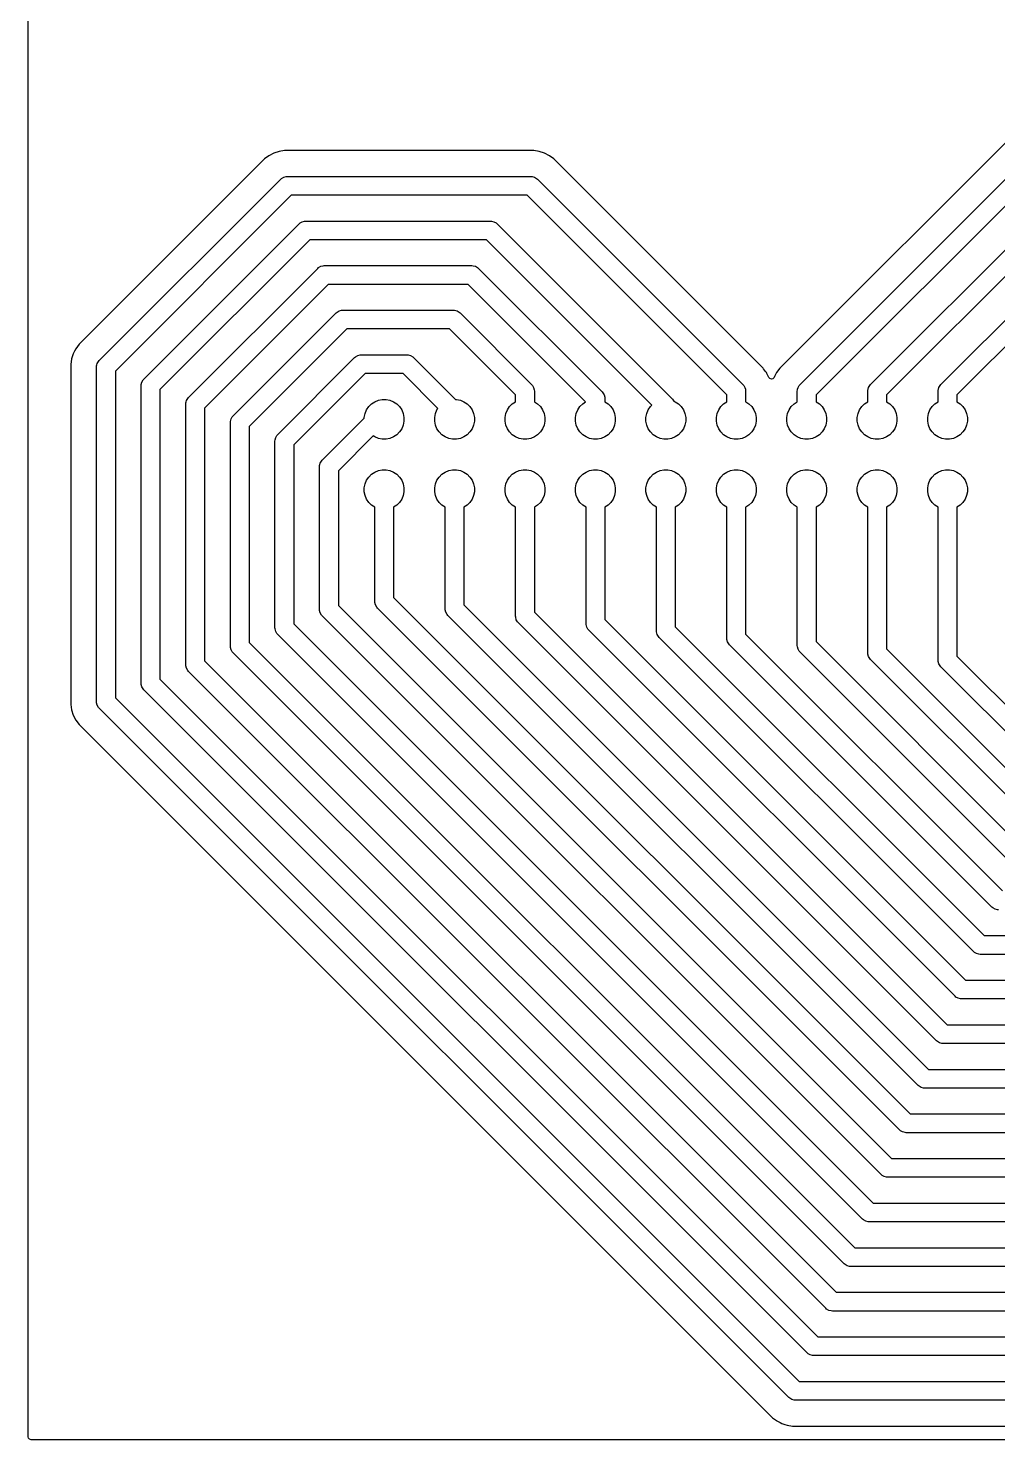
# Model space of a CAD drawing. Header units: millimetres. Extents: x 1 to 179, y 1 to 120.
# Drawn here: x 0.5 to 41.8, y 0.5 to 60.7 of the extents above; entities that cross this region are included whole.
import ezdxf

# ---------------------------------------------------------------- set-up
doc = ezdxf.new("R2010")
doc.units = ezdxf.units.MM
doc.layers.add('F.Cu', color=13, linetype='CONTINUOUS', true_color=0xc83434)

msp = doc.modelspace()

# ---------------------------------------------------------------- linework, layer by layer
at = {"layer": 'F.Cu', "linetype": 'CONTINUOUS'}
for p, q in [((0.5005, 0.6245), (0.5005, 71.21786)), ((47.43106, 61.080019), (32.516137, 46.165096)), ((33.37781, 45.470427), (48.125729, 60.218346)), ((48.53234, 59.493586), (34.060653, 45.021898)), ((36.37781, 45.470427), (49.141729, 58.234345)), ((49.590257, 57.551503), (37.060653, 45.021899)), ((39.37781, 45.470427), (50.24173, 56.334346)), ((11.187861, 55.399057), (10.963232, 55.32607)), ((11.42113, 55.436003), (11.187861, 55.399057)), ((11.421135, 55.436003), (11.42113, 55.436003)), ((11.657319, 55.436003), (11.421135, 55.436003)), ((22.030826, 55.436003), (11.657319, 55.436003)), ((22.030831, 55.436003), (22.030826, 55.436003)), ((22.264102, 55.399057), (22.030831, 55.436003)), ((22.48873, 55.32607), (22.264102, 55.399057)), ((50.690257, 55.651503), (40.060653, 45.021899)), ((10.561715, 55.080019), (2.666137, 47.184441)), ((10.752792, 55.218846), (10.561715, 55.080019)), ((10.963232, 55.32607), (10.752792, 55.218846)), ((22.699168, 55.218846), (22.48873, 55.32607)), ((22.890245, 55.080019), (22.699168, 55.218846)), ((22.890246, 55.080018), (22.890245, 55.080019)), ((31.805172, 46.165093), (22.890246, 55.080018)), ((3.52781, 46.489772), (11.256384, 54.218346)), ((11.256384, 54.218346), (11.295722, 54.252844)), ((11.295722, 54.252844), (11.386153, 54.305055)), ((11.386153, 54.305055), (11.487017, 54.332081)), ((11.487017, 54.332081), (11.539227, 54.335503)), ((11.539227, 54.335503), (21.912734, 54.335503)), ((21.912734, 54.335503), (21.964944, 54.332081)), ((21.964944, 54.332081), (22.065808, 54.305055)), ((22.065808, 54.305055), (22.156239, 54.252844)), ((22.156239, 54.252844), (22.195577, 54.218346)), ((22.195577, 54.218346), (30.943496, 45.470426)), ((11.704913, 53.535503), (4.210653, 46.041243)), ((21.747048, 53.535503), (11.704913, 53.535503)), ((30.260653, 45.021899), (21.747048, 53.535503)), ((12.04339, 52.318346), (12.082728, 52.352844)), ((12.082728, 52.352844), (12.173159, 52.405055)), ((12.173159, 52.405055), (12.274023, 52.432081)), ((12.274023, 52.432081), (12.326233, 52.435503)), ((12.326233, 52.435503), (20.186746, 52.435503)), ((20.186746, 52.435503), (20.238956, 52.432081)), ((20.238956, 52.432081), (20.33982, 52.405055)), ((20.33982, 52.405055), (20.430251, 52.352844)), ((20.430251, 52.352844), (20.469589, 52.318346)), ((5.42781, 45.702766), (12.04339, 52.318346)), ((20.469589, 52.318346), (27.943496, 44.844438)), ((12.491919, 51.635503), (6.110653, 45.254237)), ((20.02106, 51.635503), (12.491919, 51.635503)), ((27.06771, 44.588854), (20.02106, 51.635503)), ((12.960165, 50.505055), (13.061029, 50.532081)), ((13.061029, 50.532081), (13.113239, 50.535503)), ((13.113239, 50.535503), (19.39974, 50.535503)), ((19.39974, 50.535503), (19.45195, 50.532081)), ((19.45195, 50.532081), (19.552814, 50.505055)), ((7.32781, 44.91576), (12.830396, 50.418346)), ((12.830396, 50.418346), (12.869734, 50.452844)), ((12.869734, 50.452844), (12.960165, 50.505055)), ((19.552814, 50.505055), (19.643245, 50.452844)), ((19.643245, 50.452844), (19.682583, 50.418346)), ((19.682583, 50.418346), (24.943496, 45.157432)), ((13.278925, 49.735503), (8.010653, 44.467231)), ((19.234054, 49.735503), (13.278925, 49.735503)), ((24.244653, 44.724905), (19.234054, 49.735503)), ((9.22781, 44.128754), (13.617403, 48.518346)), ((13.617403, 48.518346), (13.65674, 48.552844)), ((13.65674, 48.552844), (13.747172, 48.605055)), ((13.747172, 48.605055), (13.848035, 48.632081)), ((13.848035, 48.632081), (13.900245, 48.635503)), ((13.900245, 48.635503), (18.612734, 48.635503)), ((18.612734, 48.635503), (18.664944, 48.632081)), ((18.664944, 48.632081), (18.765808, 48.605055)), ((18.765808, 48.605055), (18.856239, 48.552844)), ((18.856239, 48.552844), (18.895577, 48.518346)), ((18.895577, 48.518346), (21.943495, 45.470427)), ((14.06593, 47.835503), (9.910653, 43.680226)), ((18.447048, 47.835503), (14.06593, 47.835503)), ((21.260653, 45.021899), (18.447048, 47.835503)), ((2.52731, 46.993364), (2.47132, 46.883476)), ((2.666137, 47.184441), (2.52731, 46.993364)), ((2.347099, 46.558298), (2.310153, 46.325027)), ((2.310153, 46.325027), (2.310153, 31.836328)), ((2.420086, 46.782926), (2.347099, 46.558298)), ((2.47132, 46.883476), (2.420086, 46.782926)), ((3.427167, 46.307998), (3.441101, 46.360003)), ((3.441101, 46.360003), (3.493312, 46.450434)), ((3.493312, 46.450434), (3.52781, 46.489772)), ((11.12781, 43.341748), (14.404408, 46.618345)), ((14.404408, 46.618345), (14.443746, 46.652844)), ((14.443746, 46.652844), (14.534178, 46.705055)), ((14.534178, 46.705055), (14.635041, 46.732081)), ((14.635041, 46.732081), (14.687251, 46.735503)), ((14.687251, 46.735503), (16.634055, 46.735503)), ((16.634055, 46.735503), (16.686265, 46.732081)), ((16.686265, 46.732081), (16.787129, 46.705055)), ((16.787129, 46.705055), (16.87756, 46.652844)), ((16.87756, 46.652844), (16.916898, 46.618346)), ((16.916898, 46.618346), (18.703833, 44.83141)), ((3.410653, 46.206929), (3.414075, 46.259139)), ((3.410653, 31.954425), (3.410653, 46.206929)), ((3.414075, 46.259139), (3.427167, 46.307998)), ((4.210653, 46.041243), (4.210653, 32.120111)), ((14.852936, 45.935503), (11.810653, 42.89322)), ((16.468369, 45.935503), (14.852936, 45.935503)), ((17.953743, 44.45013), (16.468369, 45.935503)), ((31.805174, 46.165091), (31.805172, 46.165093)), ((31.822527, 46.141206), (31.805174, 46.165091)), ((31.911234, 46.019109), (31.822527, 46.141206)), ((31.911236, 46.019108), (31.911234, 46.019109)), ((31.911236, 46.019107), (31.911236, 46.019108)), ((31.943996, 45.974017), (31.911236, 46.019107)), ((31.961921, 45.938837), (31.943996, 45.974017)), ((32.050168, 45.765643), (31.961921, 45.938837)), ((32.089207, 45.72059), (32.050168, 45.765643)), ((32.155342, 45.698052), (32.089207, 45.72059)), ((32.223163, 45.714847), (32.155342, 45.698052)), ((32.271138, 45.765643), (32.223163, 45.714847)), ((32.293436, 45.809405), (32.271138, 45.765643)), ((32.37731, 45.974019), (32.293436, 45.809405)), ((32.516137, 46.165096), (32.37731, 45.974019)), ((5.310653, 45.419923), (5.314075, 45.472133)), ((5.310653, 32.741431), (5.310653, 45.419923)), ((5.314075, 45.472133), (5.341101, 45.572997)), ((5.341101, 45.572997), (5.393312, 45.663428)), ((5.393312, 45.663428), (5.42781, 45.702766)), ((6.110653, 45.254237), (6.110653, 32.907117)), ((21.943495, 45.470427), (21.977994, 45.431089)), ((21.977994, 45.431089), (22.030205, 45.340657)), ((22.030205, 45.340657), (22.057231, 45.239794)), ((22.057231, 45.239794), (22.060653, 45.187584)), ((22.060653, 45.187584), (22.060653, 44.735421)), ((24.943496, 45.157432), (24.977994, 45.118095)), ((24.977994, 45.118095), (25.030205, 45.027663)), ((30.943496, 45.470426), (30.977994, 45.431089)), ((30.977994, 45.431089), (31.030205, 45.340658)), ((31.030205, 45.340658), (31.048824, 45.271168)), ((31.048824, 45.271168), (31.057231, 45.239794)), ((31.057231, 45.239794), (31.060653, 45.187584)), ((31.060653, 45.187584), (31.060653, 44.735421)), ((33.260653, 45.187584), (33.264075, 45.239794)), ((33.260653, 44.735421), (33.260653, 45.187584)), ((33.264075, 45.239794), (33.272482, 45.271168)), ((33.272482, 45.271168), (33.291101, 45.340658)), ((33.291101, 45.340658), (33.343312, 45.431089)), ((33.343312, 45.431089), (33.37781, 45.470427)), ((36.260653, 45.187584), (36.264075, 45.239794)), ((36.260653, 44.735421), (36.260653, 45.187584)), ((36.264075, 45.239794), (36.272482, 45.271168)), ((36.272482, 45.271168), (36.291101, 45.340658)), ((36.291101, 45.340658), (36.343312, 45.431089)), ((36.343312, 45.431089), (36.37781, 45.470427)), ((39.260653, 45.187584), (39.264075, 45.239794)), ((39.260653, 44.735421), (39.260653, 45.187584)), ((39.264075, 45.239794), (39.272482, 45.271168)), ((39.272482, 45.271168), (39.291101, 45.340658)), ((39.291101, 45.340658), (39.343312, 45.431089)), ((39.343312, 45.431089), (39.37781, 45.470427)), ((7.210653, 44.632917), (7.214075, 44.685127)), ((7.210653, 33.528437), (7.210653, 44.632917)), ((7.214075, 44.685127), (7.227475, 44.735136)), ((7.227475, 44.735136), (7.241101, 44.785991)), ((7.241101, 44.785991), (7.293312, 44.876422)), ((7.293312, 44.876422), (7.32781, 44.91576)), ((14.91102, 44.38619), (15.003594, 44.524737)), ((15.003594, 44.524737), (15.121419, 44.642562)), ((15.121419, 44.642562), (15.259966, 44.735136)), ((15.259966, 44.735136), (15.413911, 44.798902)), ((15.413911, 44.798902), (15.577338, 44.83141)), ((15.577338, 44.83141), (15.743968, 44.83141)), ((15.743968, 44.83141), (15.907395, 44.798902)), ((15.907395, 44.798902), (16.06134, 44.735136)), ((16.06134, 44.735136), (16.199887, 44.642562)), ((16.199887, 44.642562), (16.317712, 44.524737)), ((16.317712, 44.524737), (16.410286, 44.38619)), ((18.703833, 44.83141), (18.743968, 44.83141)), ((18.743968, 44.83141), (18.907395, 44.798902)), ((18.907395, 44.798902), (19.06134, 44.735136)), ((19.06134, 44.735136), (19.199887, 44.642562)), ((19.199887, 44.642562), (19.317712, 44.524737)), ((19.317712, 44.524737), (19.410286, 44.38619)), ((20.91102, 44.38619), (21.003594, 44.524737)), ((21.003594, 44.524737), (21.121419, 44.642562)), ((21.121419, 44.642562), (21.259966, 44.735136)), ((21.259966, 44.735136), (21.260653, 44.735421)), ((21.260653, 44.735421), (21.260653, 45.021899)), ((22.060653, 44.735421), (22.06134, 44.735136)), ((22.06134, 44.735136), (22.199887, 44.642562)), ((22.199887, 44.642562), (22.317712, 44.524737)), ((22.317712, 44.524737), (22.410286, 44.38619)), ((23.91102, 44.38619), (24.003594, 44.524737)), ((24.003594, 44.524737), (24.121419, 44.642562)), ((24.121419, 44.642562), (24.244653, 44.724905)), ((25.030205, 45.027663), (25.057231, 44.9268)), ((25.057231, 44.9268), (25.060653, 44.87459)), ((25.060653, 44.87459), (25.060653, 44.735421)), ((25.060653, 44.735421), (25.06134, 44.735136)), ((25.06134, 44.735136), (25.199887, 44.642562)), ((25.199887, 44.642562), (25.317712, 44.524737)), ((25.317712, 44.524737), (25.410286, 44.38619)), ((26.91102, 44.38619), (27.003594, 44.524737)), ((27.003594, 44.524737), (27.06771, 44.588854)), ((27.943496, 44.844438), (27.977994, 44.805101)), ((27.977994, 44.805101), (28.004888, 44.758519)), ((28.004888, 44.758519), (28.06134, 44.735136)), ((28.06134, 44.735136), (28.199887, 44.642562)), ((28.199887, 44.642562), (28.317712, 44.524737)), ((28.317712, 44.524737), (28.410286, 44.38619)), ((29.91102, 44.38619), (30.003594, 44.524737)), ((30.003594, 44.524737), (30.121419, 44.642562)), ((30.121419, 44.642562), (30.259966, 44.735136)), ((30.259966, 44.735136), (30.260653, 44.735421)), ((30.260653, 44.735421), (30.260653, 45.021899)), ((31.060653, 44.735421), (31.06134, 44.735136)), ((31.06134, 44.735136), (31.199887, 44.642562)), ((31.199887, 44.642562), (31.317712, 44.524737)), ((31.317712, 44.524737), (31.410286, 44.38619)), ((32.91102, 44.38619), (33.003594, 44.524737)), ((33.003594, 44.524737), (33.121419, 44.642562)), ((33.121419, 44.642562), (33.259966, 44.735136)), ((33.259966, 44.735136), (33.260653, 44.735421)), ((34.060653, 45.021898), (34.060653, 44.735421)), ((34.060653, 44.735421), (34.06134, 44.735136)), ((34.06134, 44.735136), (34.199887, 44.642562)), ((34.199887, 44.642562), (34.317712, 44.524737)), ((34.317712, 44.524737), (34.410286, 44.38619)), ((35.91102, 44.38619), (36.003594, 44.524737)), ((36.003594, 44.524737), (36.121419, 44.642562)), ((36.121419, 44.642562), (36.259966, 44.735136)), ((36.259966, 44.735136), (36.260653, 44.735421)), ((37.060653, 45.021899), (37.060653, 44.735421)), ((37.060653, 44.735421), (37.06134, 44.735136)), ((37.06134, 44.735136), (37.199887, 44.642562)), ((37.199887, 44.642562), (37.317712, 44.524737)), ((37.317712, 44.524737), (37.410286, 44.38619)), ((38.91102, 44.38619), (39.003594, 44.524737)), ((39.003594, 44.524737), (39.121419, 44.642562)), ((39.121419, 44.642562), (39.259966, 44.735136)), ((39.259966, 44.735136), (39.260653, 44.735421)), ((40.060653, 45.021899), (40.060653, 44.735421)), ((40.060653, 44.735421), (40.06134, 44.735136)), ((40.06134, 44.735136), (40.199887, 44.642562)), ((40.199887, 44.642562), (40.317712, 44.524737)), ((40.317712, 44.524737), (40.410286, 44.38619)), ((8.010653, 44.467231), (8.010653, 33.694123)), ((9.114075, 43.898121), (9.141101, 43.998984)), ((9.141101, 43.998985), (9.193312, 44.089416)), ((9.141101, 43.998984), (9.141101, 43.998985)), ((9.193312, 44.089416), (9.22781, 44.128754)), ((13.02781, 42.241748), (14.814746, 44.028684)), ((14.814746, 44.068818), (14.847254, 44.232245)), ((14.814746, 44.028684), (14.814746, 44.068818)), ((14.847254, 44.232245), (14.91102, 44.38619)), ((16.410286, 44.38619), (16.474052, 44.232245)), ((16.474052, 44.232245), (16.50656, 44.068818)), ((16.50656, 44.068818), (16.50656, 43.902188)), ((17.814746, 44.068818), (17.847254, 44.232245)), ((17.814746, 43.902188), (17.814746, 44.068818)), ((17.847254, 44.232245), (17.91102, 44.38619)), ((17.91102, 44.38619), (17.953743, 44.45013)), ((19.410286, 44.38619), (19.474052, 44.232245)), ((19.474052, 44.232245), (19.50656, 44.068818)), ((19.50656, 44.068818), (19.50656, 43.902188)), ((20.814746, 44.068818), (20.847254, 44.232245)), ((20.814746, 43.902188), (20.814746, 44.068818)), ((20.847254, 44.232245), (20.91102, 44.38619)), ((22.410286, 44.38619), (22.474052, 44.232245)), ((22.474052, 44.232245), (22.50656, 44.068818)), ((22.50656, 44.068818), (22.50656, 43.902188)), ((23.814746, 44.068818), (23.847254, 44.232245)), ((23.814746, 43.902188), (23.814746, 44.068818)), ((23.847254, 44.232245), (23.91102, 44.38619)), ((25.410286, 44.38619), (25.474052, 44.232245)), ((25.474052, 44.232245), (25.50656, 44.068818)), ((25.50656, 44.068818), (25.50656, 43.902188)), ((26.814746, 44.068818), (26.847254, 44.232245)), ((26.814746, 43.902188), (26.814746, 44.068818)), ((26.847254, 44.232245), (26.91102, 44.38619)), ((28.410286, 44.38619), (28.474052, 44.232245)), ((28.474052, 44.232245), (28.50656, 44.068818)), ((28.50656, 44.068818), (28.50656, 43.902188)), ((29.814746, 44.068818), (29.847254, 44.232245)), ((29.814746, 43.902188), (29.814746, 44.068818)), ((29.847254, 44.232245), (29.91102, 44.38619)), ((31.410286, 44.38619), (31.474052, 44.232245)), ((31.474052, 44.232245), (31.50656, 44.068818)), ((31.50656, 44.068818), (31.50656, 43.902188)), ((32.814746, 44.068818), (32.847254, 44.232245)), ((32.814746, 43.902188), (32.814746, 44.068818)), ((32.847254, 44.232245), (32.91102, 44.38619)), ((34.410286, 44.38619), (34.474052, 44.232245)), ((34.474052, 44.232245), (34.50656, 44.068818)), ((34.50656, 44.068818), (34.50656, 43.902188)), ((35.814746, 44.068818), (35.847254, 44.232245)), ((35.814746, 43.902188), (35.814746, 44.068818)), ((35.847254, 44.232245), (35.91102, 44.38619)), ((37.410286, 44.38619), (37.474052, 44.232245)), ((37.474052, 44.232245), (37.50656, 44.068818)), ((37.50656, 44.068818), (37.50656, 43.902188)), ((38.814746, 44.068818), (38.847254, 44.232245)), ((38.814746, 43.902188), (38.814746, 44.068818)), ((38.847254, 44.232245), (38.91102, 44.38619)), ((40.410286, 44.38619), (40.474052, 44.232245)), ((40.474052, 44.232245), (40.50656, 44.068818)), ((40.50656, 44.068818), (40.50656, 43.902188)), ((9.110653, 43.845911), (9.114075, 43.898121)), ((9.110653, 34.315443), (9.110653, 43.845911)), ((9.910653, 43.680226), (9.910653, 34.481129)), ((11.093312, 43.30241), (11.12781, 43.341748)), ((16.199887, 43.328444), (16.06134, 43.23587)), ((16.317712, 43.446269), (16.199887, 43.328444)), ((16.410286, 43.584816), (16.317712, 43.446269)), ((16.474052, 43.738761), (16.410286, 43.584816)), ((16.50656, 43.902188), (16.474052, 43.738761)), ((17.847254, 43.738761), (17.814746, 43.902188)), ((17.91102, 43.584816), (17.847254, 43.738761)), ((18.003594, 43.446269), (17.91102, 43.584816)), ((18.121419, 43.328444), (18.003594, 43.446269)), ((18.259966, 43.23587), (18.121419, 43.328444)), ((19.199887, 43.328444), (19.06134, 43.23587)), ((19.317712, 43.446269), (19.199887, 43.328444)), ((19.410286, 43.584816), (19.317712, 43.446269)), ((19.474052, 43.738761), (19.410286, 43.584816)), ((19.50656, 43.902188), (19.474052, 43.738761)), ((20.847254, 43.738761), (20.814746, 43.902188)), ((20.91102, 43.584816), (20.847254, 43.738761)), ((21.003594, 43.446269), (20.91102, 43.584816)), ((21.121419, 43.328444), (21.003594, 43.446269)), ((21.259966, 43.23587), (21.121419, 43.328444)), ((22.199887, 43.328444), (22.06134, 43.23587)), ((22.317712, 43.446269), (22.199887, 43.328444)), ((22.410286, 43.584816), (22.317712, 43.446269)), ((22.474052, 43.738761), (22.410286, 43.584816)), ((22.50656, 43.902188), (22.474052, 43.738761)), ((23.847254, 43.738761), (23.814746, 43.902188)), ((23.91102, 43.584816), (23.847254, 43.738761)), ((24.003594, 43.446269), (23.91102, 43.584816)), ((24.121419, 43.328444), (24.003594, 43.446269)), ((24.259966, 43.23587), (24.121419, 43.328444)), ((25.199887, 43.328444), (25.06134, 43.23587)), ((25.317712, 43.446269), (25.199887, 43.328444)), ((25.410286, 43.584816), (25.317712, 43.446269)), ((25.474052, 43.738761), (25.410286, 43.584816)), ((25.50656, 43.902188), (25.474052, 43.738761)), ((26.847254, 43.738761), (26.814746, 43.902188)), ((26.91102, 43.584816), (26.847254, 43.738761)), ((27.003594, 43.446269), (26.91102, 43.584816)), ((27.121419, 43.328444), (27.003594, 43.446269)), ((27.259966, 43.23587), (27.121419, 43.328444)), ((28.199887, 43.328444), (28.06134, 43.23587)), ((28.317712, 43.446269), (28.199887, 43.328444)), ((28.410286, 43.584816), (28.317712, 43.446269)), ((28.474052, 43.738761), (28.410286, 43.584816)), ((28.50656, 43.902188), (28.474052, 43.738761)), ((29.847254, 43.738761), (29.814746, 43.902188)), ((29.91102, 43.584816), (29.847254, 43.738761)), ((30.003594, 43.446269), (29.91102, 43.584816)), ((30.121419, 43.328444), (30.003594, 43.446269)), ((30.259966, 43.23587), (30.121419, 43.328444)), ((31.199887, 43.328444), (31.06134, 43.23587)), ((31.317712, 43.446269), (31.199887, 43.328444)), ((31.410286, 43.584816), (31.317712, 43.446269)), ((31.474052, 43.738761), (31.410286, 43.584816)), ((31.50656, 43.902188), (31.474052, 43.738761)), ((32.847254, 43.738761), (32.814746, 43.902188)), ((32.91102, 43.584816), (32.847254, 43.738761)), ((33.003594, 43.446269), (32.91102, 43.584816)), ((33.121419, 43.328444), (33.003594, 43.446269)), ((33.259966, 43.23587), (33.121419, 43.328444)), ((34.199887, 43.328444), (34.06134, 43.23587)), ((34.317712, 43.446269), (34.199887, 43.328444)), ((34.410286, 43.584816), (34.317712, 43.446269)), ((34.474052, 43.738761), (34.410286, 43.584816)), ((34.50656, 43.902188), (34.474052, 43.738761)), ((35.847254, 43.738761), (35.814746, 43.902188)), ((35.91102, 43.584816), (35.847254, 43.738761)), ((36.003594, 43.446269), (35.91102, 43.584816)), ((36.121419, 43.328444), (36.003594, 43.446269)), ((36.259966, 43.23587), (36.121419, 43.328444)), ((37.199887, 43.328444), (37.06134, 43.23587)), ((37.317712, 43.446269), (37.199887, 43.328444)), ((37.410286, 43.584816), (37.317712, 43.446269)), ((37.474052, 43.738761), (37.410286, 43.584816)), ((37.50656, 43.902188), (37.474052, 43.738761)), ((38.847254, 43.738761), (38.814746, 43.902188)), ((38.91102, 43.584816), (38.847254, 43.738761)), ((39.003594, 43.446269), (38.91102, 43.584816)), ((39.121419, 43.328444), (39.003594, 43.446269)), ((39.259966, 43.23587), (39.121419, 43.328444)), ((40.199887, 43.328444), (40.06134, 43.23587)), ((40.317712, 43.446269), (40.199887, 43.328444)), ((40.410286, 43.584816), (40.317712, 43.446269)), ((40.474052, 43.738761), (40.410286, 43.584816)), ((40.50656, 43.902188), (40.474052, 43.738761)), ((11.010653, 43.058905), (11.014075, 43.111115)), ((11.010653, 35.102449), (11.010653, 43.058905)), ((11.014075, 43.111115), (11.041101, 43.211978)), ((11.041101, 43.211979), (11.093312, 43.30241)), ((11.041101, 43.211978), (11.041101, 43.211979)), ((11.810653, 42.89322), (11.810653, 35.268135)), ((15.196026, 43.278594), (13.710653, 41.79322)), ((15.259966, 43.23587), (15.196026, 43.278594)), ((15.413911, 43.172104), (15.259966, 43.23587)), ((15.577338, 43.139596), (15.413911, 43.172104)), ((15.743968, 43.139596), (15.577338, 43.139596)), ((15.907395, 43.172104), (15.743968, 43.139596)), ((16.06134, 43.23587), (15.907395, 43.172104)), ((18.413911, 43.172104), (18.259966, 43.23587)), ((18.577338, 43.139596), (18.413911, 43.172104)), ((18.743968, 43.139596), (18.577338, 43.139596)), ((18.907395, 43.172104), (18.743968, 43.139596)), ((19.06134, 43.23587), (18.907395, 43.172104)), ((21.413911, 43.172104), (21.259966, 43.23587)), ((21.577338, 43.139596), (21.413911, 43.172104)), ((21.743968, 43.139596), (21.577338, 43.139596)), ((21.907395, 43.172104), (21.743968, 43.139596)), ((22.06134, 43.23587), (21.907395, 43.172104)), ((24.413911, 43.172104), (24.259966, 43.23587)), ((24.577338, 43.139596), (24.413911, 43.172104)), ((24.743968, 43.139596), (24.577338, 43.139596)), ((24.907395, 43.172104), (24.743968, 43.139596)), ((25.06134, 43.23587), (24.907395, 43.172104)), ((27.413911, 43.172104), (27.259966, 43.23587)), ((27.577338, 43.139596), (27.413911, 43.172104)), ((27.743968, 43.139596), (27.577338, 43.139596)), ((27.907395, 43.172104), (27.743968, 43.139596)), ((28.06134, 43.23587), (27.907395, 43.172104)), ((30.413911, 43.172104), (30.259966, 43.23587)), ((30.577338, 43.139596), (30.413911, 43.172104)), ((30.743968, 43.139596), (30.577338, 43.139596)), ((30.907395, 43.172104), (30.743968, 43.139596)), ((31.06134, 43.23587), (30.907395, 43.172104)), ((33.413911, 43.172104), (33.259966, 43.23587)), ((33.577338, 43.139596), (33.413911, 43.172104)), ((33.743968, 43.139596), (33.577338, 43.139596)), ((33.907395, 43.172104), (33.743968, 43.139596)), ((34.06134, 43.23587), (33.907395, 43.172104)), ((36.413911, 43.172104), (36.259966, 43.23587)), ((36.577338, 43.139596), (36.413911, 43.172104)), ((36.743968, 43.139596), (36.577338, 43.139596)), ((36.907395, 43.172104), (36.743968, 43.139596)), ((37.06134, 43.23587), (36.907395, 43.172104)), ((39.413911, 43.172104), (39.259966, 43.23587)), ((39.577338, 43.139596), (39.413911, 43.172104)), ((39.743968, 43.139596), (39.577338, 43.139596)), ((39.907395, 43.172104), (39.743968, 43.139596)), ((40.06134, 43.23587), (39.907395, 43.172104)), ((12.928527, 42.065051), (12.941101, 42.111979)), ((12.941101, 42.111979), (12.993312, 42.20241)), ((12.993312, 42.20241), (13.02781, 42.241748)), ((12.910653, 41.958905), (12.914075, 42.011115)), ((12.910653, 35.889455), (12.910653, 41.958905)), ((12.914075, 42.011115), (12.928527, 42.065051)), ((13.710653, 41.79322), (13.710653, 36.055141)), ((14.91102, 41.38619), (15.003594, 41.524737)), ((15.003594, 41.524737), (15.121419, 41.642562)), ((15.121419, 41.642562), (15.259966, 41.735136)), ((15.259966, 41.735136), (15.413911, 41.798902)), ((15.413911, 41.798902), (15.577338, 41.83141)), ((15.577338, 41.83141), (15.743968, 41.83141)), ((15.743968, 41.83141), (15.907395, 41.798902)), ((15.907395, 41.798902), (16.06134, 41.735136)), ((16.06134, 41.735136), (16.199887, 41.642562)), ((16.199887, 41.642562), (16.317712, 41.524737)), ((16.317712, 41.524737), (16.410286, 41.38619)), ((17.91102, 41.38619), (18.003594, 41.524737)), ((18.003594, 41.524737), (18.121419, 41.642562)), ((18.121419, 41.642562), (18.259966, 41.735136)), ((18.259966, 41.735136), (18.413911, 41.798902)), ((18.413911, 41.798902), (18.577338, 41.83141)), ((18.577338, 41.83141), (18.743968, 41.83141)), ((18.743968, 41.83141), (18.907395, 41.798902)), ((18.907395, 41.798902), (19.06134, 41.735136)), ((19.06134, 41.735136), (19.199887, 41.642562)), ((19.199887, 41.642562), (19.317712, 41.524737)), ((19.317712, 41.524737), (19.410286, 41.38619)), ((20.91102, 41.38619), (21.003594, 41.524737)), ((21.003594, 41.524737), (21.121419, 41.642562)), ((21.121419, 41.642562), (21.259966, 41.735136)), ((21.259966, 41.735136), (21.413911, 41.798902)), ((21.413911, 41.798902), (21.577338, 41.83141)), ((21.577338, 41.83141), (21.743968, 41.83141)), ((21.743968, 41.83141), (21.907395, 41.798902)), ((21.907395, 41.798902), (22.06134, 41.735136)), ((22.06134, 41.735136), (22.199887, 41.642562)), ((22.199887, 41.642562), (22.317712, 41.524737)), ((22.317712, 41.524737), (22.410286, 41.38619)), ((23.91102, 41.38619), (24.003594, 41.524737)), ((24.003594, 41.524737), (24.121419, 41.642562)), ((24.121419, 41.642562), (24.259966, 41.735136)), ((24.259966, 41.735136), (24.413911, 41.798902)), ((24.413911, 41.798902), (24.577338, 41.83141)), ((24.577338, 41.83141), (24.743968, 41.83141)), ((24.743968, 41.83141), (24.907395, 41.798902)), ((24.907395, 41.798902), (25.06134, 41.735136)), ((25.06134, 41.735136), (25.199887, 41.642562)), ((25.199887, 41.642562), (25.317712, 41.524737)), ((25.317712, 41.524737), (25.410286, 41.38619)), ((26.91102, 41.38619), (27.003594, 41.524737)), ((27.003594, 41.524737), (27.121419, 41.642562)), ((27.121419, 41.642562), (27.259966, 41.735136)), ((27.259966, 41.735136), (27.413911, 41.798902)), ((27.413911, 41.798902), (27.577338, 41.83141)), ((27.577338, 41.83141), (27.743968, 41.83141)), ((27.743968, 41.83141), (27.907395, 41.798902)), ((27.907395, 41.798902), (28.06134, 41.735136)), ((28.06134, 41.735136), (28.199887, 41.642562)), ((28.199887, 41.642562), (28.317712, 41.524737)), ((28.317712, 41.524737), (28.410286, 41.38619)), ((29.91102, 41.38619), (30.003594, 41.524737)), ((30.003594, 41.524737), (30.121419, 41.642562)), ((30.121419, 41.642562), (30.259966, 41.735136)), ((30.259966, 41.735136), (30.413911, 41.798902)), ((30.413911, 41.798902), (30.577338, 41.83141)), ((30.577338, 41.83141), (30.743968, 41.83141)), ((30.743968, 41.83141), (30.907395, 41.798902)), ((30.907395, 41.798902), (31.06134, 41.735136)), ((31.06134, 41.735136), (31.199887, 41.642562)), ((31.199887, 41.642562), (31.317712, 41.524737)), ((31.317712, 41.524737), (31.410286, 41.38619)), ((32.91102, 41.38619), (33.003594, 41.524737)), ((33.003594, 41.524737), (33.121419, 41.642562)), ((33.121419, 41.642562), (33.259966, 41.735136)), ((33.259966, 41.735136), (33.413911, 41.798902)), ((33.413911, 41.798902), (33.577338, 41.83141)), ((33.577338, 41.83141), (33.743968, 41.83141)), ((33.743968, 41.83141), (33.907395, 41.798902)), ((33.907395, 41.798902), (34.06134, 41.735136)), ((34.06134, 41.735136), (34.199887, 41.642562)), ((34.199887, 41.642562), (34.317712, 41.524737)), ((34.317712, 41.524737), (34.410286, 41.38619)), ((35.91102, 41.38619), (36.003594, 41.524737)), ((36.003594, 41.524737), (36.121419, 41.642562)), ((36.121419, 41.642562), (36.259966, 41.735136)), ((36.259966, 41.735136), (36.413911, 41.798902)), ((36.413911, 41.798902), (36.577338, 41.83141)), ((36.577338, 41.83141), (36.743968, 41.83141)), ((36.743968, 41.83141), (36.907395, 41.798902)), ((36.907395, 41.798902), (37.06134, 41.735136)), ((37.06134, 41.735136), (37.199887, 41.642562)), ((37.199887, 41.642562), (37.317712, 41.524737)), ((37.317712, 41.524737), (37.410286, 41.38619)), ((38.91102, 41.38619), (39.003594, 41.524737)), ((39.003594, 41.524737), (39.121419, 41.642562)), ((39.121419, 41.642562), (39.259966, 41.735136)), ((39.259966, 41.735136), (39.413911, 41.798902)), ((39.413911, 41.798902), (39.577338, 41.83141)), ((39.577338, 41.83141), (39.743968, 41.83141)), ((39.743968, 41.83141), (39.907395, 41.798902)), ((39.907395, 41.798902), (40.06134, 41.735136)), ((40.06134, 41.735136), (40.199887, 41.642562)), ((40.199887, 41.642562), (40.317712, 41.524737)), ((40.317712, 41.524737), (40.410286, 41.38619)), ((14.814746, 41.068818), (14.847254, 41.232245)), ((14.814746, 40.902188), (14.814746, 41.068818)), ((14.847254, 41.232245), (14.91102, 41.38619)), ((16.410286, 41.38619), (16.474052, 41.232245)), ((16.474052, 41.232245), (16.50656, 41.068818)), ((16.50656, 41.068818), (16.50656, 40.902188)), ((17.814746, 41.068818), (17.847254, 41.232245)), ((17.814746, 40.902188), (17.814746, 41.068818)), ((17.847254, 41.232245), (17.91102, 41.38619)), ((19.410286, 41.38619), (19.474052, 41.232245)), ((19.474052, 41.232245), (19.50656, 41.068818)), ((19.50656, 41.068818), (19.50656, 40.902188)), ((20.814746, 41.068818), (20.847254, 41.232245)), ((20.814746, 40.902188), (20.814746, 41.068818)), ((20.847254, 41.232245), (20.91102, 41.38619)), ((22.410286, 41.38619), (22.474052, 41.232245)), ((22.474052, 41.232245), (22.50656, 41.068818)), ((22.50656, 41.068818), (22.50656, 40.902188)), ((23.814746, 41.068818), (23.847254, 41.232245)), ((23.814746, 40.902188), (23.814746, 41.068818)), ((23.847254, 41.232245), (23.91102, 41.38619)), ((25.410286, 41.38619), (25.474052, 41.232245)), ((25.474052, 41.232245), (25.50656, 41.068818)), ((25.50656, 41.068818), (25.50656, 40.902188)), ((26.814746, 41.068818), (26.847254, 41.232245)), ((26.814746, 40.902188), (26.814746, 41.068818)), ((26.847254, 41.232245), (26.91102, 41.38619)), ((28.410286, 41.38619), (28.474052, 41.232245)), ((28.474052, 41.232245), (28.50656, 41.068818)), ((28.50656, 41.068818), (28.50656, 40.902188)), ((29.814746, 41.068818), (29.847254, 41.232245)), ((29.814746, 40.902188), (29.814746, 41.068818)), ((29.847254, 41.232245), (29.91102, 41.38619)), ((31.410286, 41.38619), (31.474052, 41.232245)), ((31.474052, 41.232245), (31.50656, 41.068818)), ((31.50656, 41.068818), (31.50656, 40.902188)), ((32.814746, 41.068818), (32.847254, 41.232245)), ((32.814746, 40.902188), (32.814746, 41.068818)), ((32.847254, 41.232245), (32.91102, 41.38619)), ((34.410286, 41.38619), (34.474052, 41.232245)), ((34.474052, 41.232245), (34.50656, 41.068818)), ((34.50656, 41.068818), (34.50656, 40.902188)), ((35.814746, 41.068818), (35.847254, 41.232245)), ((35.814746, 40.902188), (35.814746, 41.068818)), ((35.847254, 41.232245), (35.91102, 41.38619)), ((37.410286, 41.38619), (37.474052, 41.232245)), ((37.474052, 41.232245), (37.50656, 41.068818)), ((37.50656, 41.068818), (37.50656, 40.902188)), ((38.814746, 41.068818), (38.847254, 41.232245)), ((38.814746, 40.902188), (38.814746, 41.068818)), ((38.847254, 41.232245), (38.91102, 41.38619)), ((40.410286, 41.38619), (40.474052, 41.232245)), ((40.474052, 41.232245), (40.50656, 41.068818)), ((40.50656, 41.068818), (40.50656, 40.902188)), ((14.847254, 40.738761), (14.814746, 40.902188)), ((14.91102, 40.584816), (14.847254, 40.738761)), ((15.003594, 40.446269), (14.91102, 40.584816)), ((15.121419, 40.328444), (15.003594, 40.446269)), ((15.259966, 40.23587), (15.121419, 40.328444)), ((16.199887, 40.328444), (16.06134, 40.23587)), ((16.317712, 40.446269), (16.199887, 40.328444)), ((16.410286, 40.584816), (16.317712, 40.446269)), ((16.474052, 40.738761), (16.410286, 40.584816)), ((16.50656, 40.902188), (16.474052, 40.738761)), ((17.847254, 40.738761), (17.814746, 40.902188)), ((17.91102, 40.584816), (17.847254, 40.738761)), ((18.003594, 40.446269), (17.91102, 40.584816)), ((18.121419, 40.328444), (18.003594, 40.446269)), ((18.259966, 40.23587), (18.121419, 40.328444)), ((19.199887, 40.328444), (19.06134, 40.23587)), ((19.317712, 40.446269), (19.199887, 40.328444)), ((19.410286, 40.584816), (19.317712, 40.446269)), ((19.474052, 40.738761), (19.410286, 40.584816)), ((19.50656, 40.902188), (19.474052, 40.738761)), ((20.847254, 40.738761), (20.814746, 40.902188)), ((20.91102, 40.584816), (20.847254, 40.738761)), ((21.003594, 40.446269), (20.91102, 40.584816)), ((21.121419, 40.328444), (21.003594, 40.446269)), ((21.259966, 40.23587), (21.121419, 40.328444)), ((22.199887, 40.328444), (22.06134, 40.23587)), ((22.317712, 40.446269), (22.199887, 40.328444)), ((22.410286, 40.584816), (22.317712, 40.446269)), ((22.474052, 40.738761), (22.410286, 40.584816)), ((22.50656, 40.902188), (22.474052, 40.738761)), ((23.847254, 40.738761), (23.814746, 40.902188)), ((23.91102, 40.584816), (23.847254, 40.738761)), ((24.003594, 40.446269), (23.91102, 40.584816)), ((24.121419, 40.328444), (24.003594, 40.446269)), ((24.259966, 40.23587), (24.121419, 40.328444)), ((25.199887, 40.328444), (25.06134, 40.23587)), ((25.317712, 40.446269), (25.199887, 40.328444)), ((25.410286, 40.584816), (25.317712, 40.446269)), ((25.474052, 40.738761), (25.410286, 40.584816)), ((25.50656, 40.902188), (25.474052, 40.738761)), ((26.847254, 40.738761), (26.814746, 40.902188)), ((26.91102, 40.584816), (26.847254, 40.738761)), ((27.003594, 40.446269), (26.91102, 40.584816)), ((27.121419, 40.328444), (27.003594, 40.446269)), ((27.259966, 40.23587), (27.121419, 40.328444)), ((28.199887, 40.328444), (28.06134, 40.23587)), ((28.317712, 40.446269), (28.199887, 40.328444)), ((28.410286, 40.584816), (28.317712, 40.446269)), ((28.474052, 40.738761), (28.410286, 40.584816)), ((28.50656, 40.902188), (28.474052, 40.738761)), ((29.847254, 40.738761), (29.814746, 40.902188)), ((29.91102, 40.584816), (29.847254, 40.738761)), ((30.003594, 40.446269), (29.91102, 40.584816)), ((30.121419, 40.328444), (30.003594, 40.446269)), ((30.259966, 40.23587), (30.121419, 40.328444)), ((31.199887, 40.328444), (31.06134, 40.23587)), ((31.317712, 40.446269), (31.199887, 40.328444)), ((31.410286, 40.584816), (31.317712, 40.446269)), ((31.474052, 40.738761), (31.410286, 40.584816)), ((31.50656, 40.902188), (31.474052, 40.738761)), ((32.847254, 40.738761), (32.814746, 40.902188)), ((32.91102, 40.584816), (32.847254, 40.738761)), ((33.003594, 40.446269), (32.91102, 40.584816)), ((33.121419, 40.328444), (33.003594, 40.446269)), ((33.259966, 40.23587), (33.121419, 40.328444)), ((34.199887, 40.328444), (34.06134, 40.23587)), ((34.317712, 40.446269), (34.199887, 40.328444)), ((34.410286, 40.584816), (34.317712, 40.446269)), ((34.474052, 40.738761), (34.410286, 40.584816)), ((34.50656, 40.902188), (34.474052, 40.738761)), ((35.847254, 40.738761), (35.814746, 40.902188)), ((35.91102, 40.584816), (35.847254, 40.738761)), ((36.003594, 40.446269), (35.91102, 40.584816)), ((36.121419, 40.328444), (36.003594, 40.446269)), ((36.259966, 40.23587), (36.121419, 40.328444)), ((37.199887, 40.328444), (37.06134, 40.23587)), ((37.317712, 40.446269), (37.199887, 40.328444)), ((37.410286, 40.584816), (37.317712, 40.446269)), ((37.474052, 40.738761), (37.410286, 40.584816)), ((37.50656, 40.902188), (37.474052, 40.738761)), ((38.847254, 40.738761), (38.814746, 40.902188)), ((38.91102, 40.584816), (38.847254, 40.738761)), ((39.003594, 40.446269), (38.91102, 40.584816)), ((39.121419, 40.328444), (39.003594, 40.446269)), ((39.259966, 40.23587), (39.121419, 40.328444)), ((40.199887, 40.328444), (40.06134, 40.23587)), ((40.317712, 40.446269), (40.199887, 40.328444)), ((40.410286, 40.584816), (40.317712, 40.446269)), ((40.474052, 40.738761), (40.410286, 40.584816)), ((40.50656, 40.902188), (40.474052, 40.738761)), ((15.260653, 40.235586), (15.259966, 40.23587)), ((15.260653, 36.226461), (15.260653, 40.235586)), ((16.06134, 40.23587), (16.060653, 40.235586)), ((16.060653, 40.235586), (16.060653, 36.392147)), ((18.260653, 40.235586), (18.259966, 40.23587)), ((18.260653, 35.913467), (18.260653, 40.235586)), ((19.06134, 40.23587), (19.060653, 40.235586)), ((19.060653, 40.235586), (19.060653, 36.079153)), ((21.260653, 40.235586), (21.259966, 40.23587)), ((21.260653, 35.600473), (21.260653, 40.235586)), ((22.06134, 40.23587), (22.060653, 40.235586)), ((22.060653, 40.235586), (22.060653, 35.766159)), ((24.260653, 40.235586), (24.259966, 40.23587)), ((24.260653, 35.287479), (24.260653, 40.235586)), ((25.06134, 40.23587), (25.060653, 40.235586)), ((25.060653, 40.235586), (25.060653, 35.453165)), ((27.260653, 40.235586), (27.259966, 40.23587)), ((27.260653, 34.974485), (27.260653, 40.235586)), ((28.06134, 40.23587), (28.060653, 40.235586)), ((28.060653, 40.235586), (28.060653, 35.140171)), ((30.260653, 40.235586), (30.259966, 40.23587)), ((30.260653, 34.661491), (30.260653, 40.235586)), ((31.06134, 40.23587), (31.060653, 40.235586)), ((31.060653, 40.235586), (31.060653, 34.827177)), ((33.260653, 40.235586), (33.259966, 40.23587)), ((33.260653, 34.348497), (33.260653, 40.235586)), ((34.06134, 40.23587), (34.060653, 40.235586)), ((34.060653, 40.235586), (34.060653, 34.514183)), ((36.260653, 40.235586), (36.259966, 40.23587)), ((36.260653, 34.035503), (36.260653, 40.235586)), ((37.06134, 40.23587), (37.060653, 40.235586)), ((37.060653, 40.235586), (37.060653, 34.201189)), ((39.260653, 40.235586), (39.259966, 40.23587)), ((39.260653, 33.722509), (39.260653, 40.235586)), ((40.06134, 40.23587), (40.060653, 40.235586)), ((40.060653, 40.235586), (40.060653, 33.888195)), ((15.264075, 36.174251), (15.260653, 36.226461)), ((15.291101, 36.073387), (15.264075, 36.174251)), ((16.060653, 36.392147), (38.067296, 14.385503)), ((12.914075, 35.837245), (12.910653, 35.889455)), ((12.941101, 35.736381), (12.914075, 35.837245)), ((12.993312, 35.64595), (12.941101, 35.736381)), ((13.02781, 35.606612), (12.993312, 35.64595)), ((36.831762, 11.80266), (13.02781, 35.606612)), ((13.710653, 36.055141), (37.280291, 12.485503)), ((15.343312, 35.982956), (15.291101, 36.073387)), ((15.37781, 35.943618), (15.343312, 35.982956)), ((37.618768, 13.702661), (15.37781, 35.943618)), ((18.264075, 35.861257), (18.260653, 35.913467)), ((18.291101, 35.760393), (18.264075, 35.861257)), ((18.343312, 35.669962), (18.291101, 35.760393)), ((18.37781, 35.630624), (18.343312, 35.669962)), ((38.405774, 15.602661), (18.37781, 35.630624)), ((19.060653, 36.079153), (38.854302, 16.285503)), ((21.264075, 35.548263), (21.260653, 35.600473)), ((21.291101, 35.447399), (21.264075, 35.548263)), ((22.060653, 35.766159), (39.641309, 18.185503)), ((11.014075, 35.050239), (11.010653, 35.102449)), ((11.041101, 34.949375), (11.014075, 35.050239)), ((11.093312, 34.858944), (11.041101, 34.949375)), ((11.810653, 35.268135), (36.493285, 10.585503)), ((21.343312, 35.356968), (21.291101, 35.447399)), ((21.37781, 35.31763), (21.343312, 35.356968)), ((39.19278, 17.50266), (21.37781, 35.31763)), ((24.264075, 35.235269), (24.260653, 35.287479)), ((24.291101, 35.134405), (24.264075, 35.235269)), ((24.343312, 35.043974), (24.291101, 35.134405)), ((24.37781, 35.004636), (24.343312, 35.043974)), ((39.979786, 19.40266), (24.37781, 35.004636)), ((25.060653, 35.453165), (40.428315, 20.085503)), ((27.264075, 34.922275), (27.260653, 34.974485)), ((27.291101, 34.821411), (27.264075, 34.922275)), ((28.060653, 35.140171), (41.215321, 21.985503)), ((9.114075, 34.263233), (9.110653, 34.315443)), ((9.910653, 34.481129), (35.706279, 8.685503)), ((11.12781, 34.819606), (11.093312, 34.858944)), ((36.044756, 9.90266), (11.12781, 34.819606)), ((27.343312, 34.73098), (27.291101, 34.821411)), ((27.37781, 34.691642), (27.343312, 34.73098)), ((40.766792, 21.30266), (27.37781, 34.691642)), ((30.264075, 34.609281), (30.260653, 34.661491)), ((30.291101, 34.508417), (30.264075, 34.609281)), ((30.343312, 34.417986), (30.291101, 34.508417)), ((30.37781, 34.378648), (30.343312, 34.417986)), ((41.553798, 23.20266), (30.37781, 34.378648)), ((31.060653, 34.827177), (42.002327, 23.885503)), ((33.264075, 34.296287), (33.260653, 34.348497)), ((33.291101, 34.195423), (33.264075, 34.296287)), ((34.060653, 34.514183), (42.789332, 25.785503)), ((8.010653, 33.694123), (34.919272, 6.785503)), ((9.141101, 34.162369), (9.114075, 34.263233)), ((9.193312, 34.071938), (9.141101, 34.162369)), ((9.22781, 34.0326), (9.193312, 34.071938)), ((35.25775, 8.00266), (9.22781, 34.0326)), ((33.343312, 34.104992), (33.291101, 34.195423)), ((33.37781, 34.065654), (33.343312, 34.104992)), ((42.340805, 25.10266), (33.37781, 34.065654)), ((36.264075, 33.983293), (36.260653, 34.035503)), ((36.291101, 33.882429), (36.264075, 33.983293)), ((36.343312, 33.791998), (36.291101, 33.882429)), ((36.37781, 33.75266), (36.343312, 33.791998)), ((43.127811, 27.00266), (36.37781, 33.75266)), ((37.060653, 34.201189), (43.576338, 27.685503)), ((39.264075, 33.670299), (39.260653, 33.722509)), ((40.060653, 33.888195), (44.363344, 29.585503)), ((7.214075, 33.476227), (7.210653, 33.528437)), ((7.241101, 33.375363), (7.214075, 33.476227)), ((7.293312, 33.284932), (7.241101, 33.375363)), ((7.32781, 33.245594), (7.293312, 33.284932)), ((34.470744, 6.102661), (7.32781, 33.245594)), ((39.291101, 33.569435), (39.264075, 33.670299)), ((39.343312, 33.479004), (39.291101, 33.569435)), ((39.37781, 33.439666), (39.343312, 33.479004)), ((43.914816, 28.902661), (39.37781, 33.439666)), ((5.314075, 32.689221), (5.310653, 32.741431)), ((5.341101, 32.588357), (5.314075, 32.689221)), ((5.393312, 32.497926), (5.341101, 32.588357)), ((5.42781, 32.458588), (5.393312, 32.497926)), ((6.110653, 32.907117), (34.132266, 4.885503)), ((3.414075, 31.902215), (3.410653, 31.954425)), ((3.441101, 31.801351), (3.414075, 31.902215)), ((4.210653, 32.120111), (33.345261, 2.985503)), ((33.683739, 4.20266), (5.42781, 32.458588)), ((2.310153, 31.836328), (2.347099, 31.603057)), ((2.347099, 31.603057), (2.420086, 31.378429)), ((2.420086, 31.378429), (2.52731, 31.167991)), ((3.493312, 31.71092), (3.441101, 31.801351)), ((3.52781, 31.671582), (3.493312, 31.71092)), ((32.896732, 2.30266), (3.52781, 31.671582)), ((2.52731, 31.167991), (2.666137, 30.976914)), ((2.666137, 30.976914), (2.666138, 30.976913)), ((2.666138, 30.976913), (32.202066, 1.440984)), ((41.593136, 23.168162), (41.553798, 23.20266)), ((41.683567, 23.115951), (41.593136, 23.168162)), ((41.784431, 23.088925), (41.683567, 23.115951)), ((41.836641, 23.085503), (41.784431, 23.088925)), ((41.215321, 21.985503), (90.347631, 21.985503)), ((40.80613, 21.268162), (40.766792, 21.30266)), ((40.896561, 21.215951), (40.80613, 21.268162)), ((40.997425, 21.188925), (40.896561, 21.215951)), ((41.049635, 21.185503), (40.997425, 21.188925)), ((90.513317, 21.185503), (41.049635, 21.185503)), ((40.428315, 20.085503), (91.134637, 20.085503)), ((40.019124, 19.368162), (39.979786, 19.40266)), ((40.109555, 19.315951), (40.019124, 19.368162)), ((40.210419, 19.288925), (40.109555, 19.315951)), ((40.262629, 19.285503), (40.210419, 19.288925)), ((91.300323, 19.285503), (40.262629, 19.285503)), ((39.641309, 18.185503), (91.921643, 18.185503)), ((39.232118, 17.468162), (39.19278, 17.50266)), ((39.322549, 17.415951), (39.232118, 17.468162)), ((39.423413, 17.388925), (39.322549, 17.415951)), ((39.475623, 17.385503), (39.423413, 17.388925)), ((92.087329, 17.385503), (39.475623, 17.385503)), ((38.854302, 16.285503), (92.708649, 16.285503)), ((38.445112, 15.568162), (38.405774, 15.602661)), ((38.535544, 15.515951), (38.445112, 15.568162)), ((38.636407, 15.488925), (38.535544, 15.515951)), ((38.688617, 15.485503), (38.636407, 15.488925)), ((92.874335, 15.485503), (38.688617, 15.485503)), ((38.067296, 14.385503), (93.495655, 14.385503)), ((37.658106, 13.668162), (37.618768, 13.702661)), ((37.748538, 13.615951), (37.658106, 13.668162)), ((37.849401, 13.588925), (37.748538, 13.615951)), ((37.901611, 13.585503), (37.849401, 13.588925)), ((93.661341, 13.585503), (37.901611, 13.585503)), ((37.280291, 12.485503), (94.282661, 12.485503)), ((36.8711, 11.768162), (36.831762, 11.80266)), ((36.961531, 11.715951), (36.8711, 11.768162)), ((37.062395, 11.688925), (36.961531, 11.715951)), ((37.114605, 11.685503), (37.062395, 11.688925)), ((94.448347, 11.685503), (37.114605, 11.685503)), ((36.493285, 10.585503), (95.069667, 10.585503)), ((36.084094, 9.868162), (36.044756, 9.90266)), ((36.174525, 9.815951), (36.084094, 9.868162)), ((36.275389, 9.788925), (36.174525, 9.815951)), ((36.327599, 9.785503), (36.275389, 9.788925)), ((95.235353, 9.785503), (36.327599, 9.785503)), ((35.706279, 8.685503), (95.856673, 8.685503)), ((35.297088, 7.968162), (35.25775, 8.00266)), ((35.387519, 7.915951), (35.297088, 7.968162)), ((35.488383, 7.888925), (35.387519, 7.915951)), ((35.540593, 7.885503), (35.488383, 7.888925)), ((96.022359, 7.885503), (35.540593, 7.885503)), ((34.919272, 6.785503), (96.643679, 6.785503)), ((34.510082, 6.068162), (34.470744, 6.102661)), ((34.600514, 6.015951), (34.510082, 6.068162)), ((34.701377, 5.988925), (34.600514, 6.015951)), ((34.753587, 5.985503), (34.701377, 5.988925)), ((96.809365, 5.985503), (34.753587, 5.985503)), ((34.132266, 4.885503), (97.430685, 4.885503)), ((33.723076, 4.168162), (33.683739, 4.20266)), ((33.813508, 4.115951), (33.723076, 4.168162)), ((33.914371, 4.088925), (33.813508, 4.115951)), ((33.966581, 4.085503), (33.914371, 4.088925)), ((97.596371, 4.085503), (33.966581, 4.085503)), ((33.345261, 2.985503), (98.217691, 2.985503)), ((32.93607, 2.268162), (32.896732, 2.30266)), ((33.026501, 2.215951), (32.93607, 2.268162)), ((33.127365, 2.188925), (33.026501, 2.215951)), ((33.179575, 2.185503), (33.127365, 2.188925)), ((98.383377, 2.185503), (33.179575, 2.185503)), ((32.202066, 1.440984), (32.202071, 1.44098)), ((32.202071, 1.44098), (32.36873, 1.319897)), ((32.36873, 1.319897), (32.393142, 1.30216)), ((32.393142, 1.30216), (32.527234, 1.233837)), ((32.527234, 1.233837), (32.603578, 1.194937)), ((0.511706, 0.572989), (0.5005, 0.6245)), ((32.603578, 1.194937), (32.60358, 1.194937)), ((32.60358, 1.194937), (32.603583, 1.194935)), ((32.603583, 1.194935), (32.723987, 1.155814)), ((32.723987, 1.155814), (32.828206, 1.12195)), ((32.828206, 1.12195), (33.061478, 1.085003)), ((33.061478, 1.085003), (33.061483, 1.085003)), ((33.061483, 1.085003), (98.501474, 1.085003)), ((0.557461, 0.520185), (0.511706, 0.572989)), ((0.6245, 0.5005), (0.557461, 0.520185)), ((179.3755, 0.5005), (0.6245, 0.5005))]:
    msp.add_line(p, q, dxfattribs=at)

doc.saveas('drawing.dxf')
